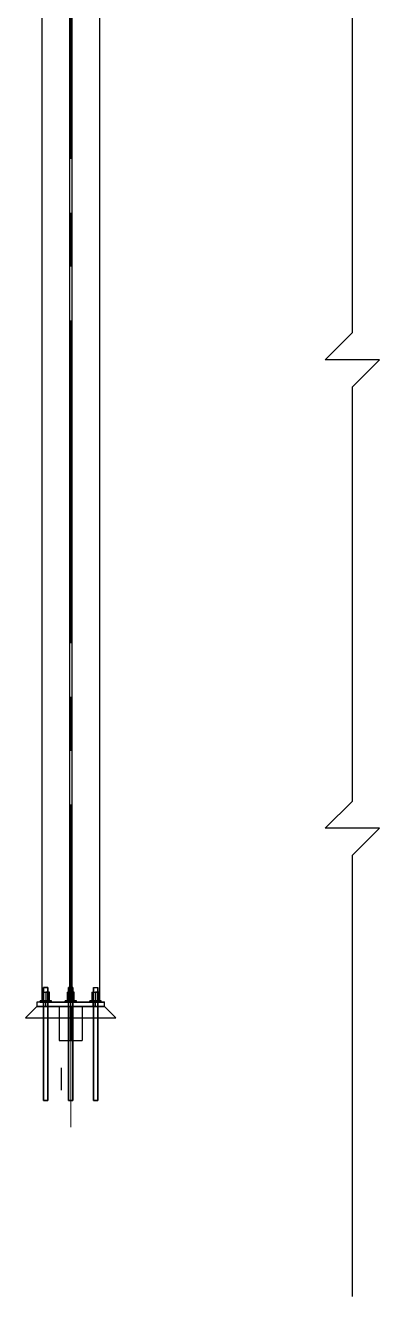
# Model space of a CAD drawing. Header units: metres. Extents: x 0 to 63075, y 0 to 44550.
# Drawn here: x 42151 to 43716, y 9912 to 15538 of the extents above; entities that cross this region are included whole.
import ezdxf

# ---------------------------------------------------------------- set-up
doc = ezdxf.new("R2010")
doc.units = ezdxf.units.M
doc.header["$LTSCALE"] = 75
doc.linetypes.add('CENTER2', pattern=[28.575, 19.05, -3.175, 3.175, -3.175])
for name, color, linetype in [('SC1', 7, 'CENTER2'), ('SDM', 7, 'Continuous'), ('SL1', 8, 'Continuous')]:
    doc.layers.add(name, color=color, linetype=linetype)

# ---------------------------------------------------------------- blocks, each defined once
blk = doc.blocks.new('A$C916a30d5')
at = {"layer": 'SL1'}
for p, q in [((7394.7, 9396.4), (7394.7, 434)), ((7405.2, 9396.4), (7405.2, 434)), ((7272, 5155), (7272, 440.3)), ((7528, 5155), (7528, 440.3)), ((7405.2, 671.2), (7405.2, 449)), ((7274.2, 478.3), (7305.8, 478.3)), ((7274.2, 478.3), (7274.2, 440.3)), ((7274.2, 478.3), (7305.8, 478.3)), ((7274.2, 478.3), (7274.2, 440.3)), ((7274.2, 478.3), (7305.8, 478.3)), ((7274.2, 478.3), (7274.2, 440.3)), ((7274.2, 478.3), (7305.8, 478.3)), ((7274.2, 478.3), (7274.2, 440.3)), ((7280.1, 478.3), (7280.1, 440.3)), ((7280.1, 478.3), (7280.1, 440.3)), ((7280.1, 478.3), (7280.1, 440.3)), ((7280.1, 478.3), (7280.1, 440.3)), ((7280.5, 500), (7280.5, 478.3)), ((7280.5, 500), (7299.5, 500)), ((7280.5, 500), (7280.5, 478.3)), ((7280.5, 500), (7299.5, 500)), ((7280.5, 0), (7280.5, 500)), ((7299.5, 500), (7280.5, 500)), ((7280.5, 0), (7280.5, 500)), ((7299.5, 500), (7280.5, 500)), ((7280.5, 478.3), (7280.5, 365)), ((7280.5, 478.3), (7280.5, 365)), ((7305.8, 478.3), (7290, 478.3)), ((7290, 478.3), (7290, 440.3)), ((7305.8, 478.3), (7290, 478.3)), ((7290, 478.3), (7290, 440.3)), ((7290, 478.3), (7290, 440.3)), ((7290, 478.3), (7290, 440.3)), ((7299.5, 500), (7299.5, 478.3)), ((7299.5, 500), (7299.5, 478.3)), ((7299.5, 0), (7299.5, 500)), ((7299.5, 0), (7299.5, 500)), ((7299.5, 478.3), (7299.5, 365)), ((7299.5, 478.3), (7299.5, 365)), ((7299.9, 478.3), (7299.9, 440.3)), ((7299.9, 478.3), (7299.9, 440.3)), ((7299.9, 478.3), (7299.9, 440.3)), ((7299.9, 478.3), (7299.9, 440.3)), ((7305.8, 440.3), (7305.8, 478.3)), ((7305.8, 440.3), (7305.8, 478.3)), ((7305.8, 440.3), (7305.8, 478.3)), ((7305.8, 440.3), (7305.8, 478.3)), ((7384.2, 478.3), (7415.8, 478.3)), ((7384.2, 478.3), (7384.2, 440.3)), ((7384.2, 478.3), (7415.8, 478.3)), ((7384.2, 478.3), (7384.2, 440.3)), ((7384.2, 478.3), (7415.8, 478.3)), ((7384.2, 478.3), (7384.2, 440.3)), ((7384.2, 478.3), (7415.8, 478.3)), ((7384.2, 478.3), (7384.2, 440.3)), ((7390.1, 478.3), (7390.1, 440.3)), ((7390.1, 478.3), (7390.1, 440.3)), ((7390.1, 478.3), (7390.1, 440.3)), ((7390.1, 478.3), (7390.1, 440.3)), ((7390.5, 500), (7390.5, 478.3)), ((7390.5, 500), (7409.5, 500)), ((7390.5, 500), (7390.5, 478.3)), ((7390.5, 500), (7409.5, 500)), ((7390.5, 0), (7390.5, 500)), ((7409.5, 500), (7390.5, 500)), ((7390.5, 0), (7390.5, 500)), ((7409.5, 500), (7390.5, 500)), ((7390.5, 478.3), (7390.5, 365)), ((7390.5, 478.3), (7390.5, 365)), ((7415.8, 478.3), (7400, 478.3)), ((7400, 478.3), (7400, 440.3)), ((7415.8, 478.3), (7400, 478.3)), ((7400, 478.3), (7400, 440.3)), ((7400, 478.3), (7400, 440.3)), ((7400, 478.3), (7400, 440.3)), ((7409.5, 500), (7409.5, 478.3)), ((7409.5, 500), (7409.5, 478.3)), ((7409.5, 0), (7409.5, 500)), ((7409.5, 0), (7409.5, 500)), ((7409.5, 478.3), (7409.5, 365)), ((7409.5, 478.3), (7409.5, 365)), ((7409.9, 478.3), (7409.9, 440.3)), ((7409.9, 478.3), (7409.9, 440.3)), ((7409.9, 478.3), (7409.9, 440.3)), ((7409.9, 478.3), (7409.9, 440.3)), ((7415.8, 440.3), (7415.8, 478.3)), ((7415.8, 440.3), (7415.8, 478.3)), ((7415.8, 440.3), (7415.8, 478.3)), ((7415.8, 440.3), (7415.8, 478.3)), ((7494.2, 478.3), (7525.8, 478.3)), ((7494.2, 478.3), (7494.2, 440.3)), ((7494.2, 478.3), (7525.8, 478.3)), ((7494.2, 478.3), (7494.2, 440.3)), ((7494.2, 478.3), (7525.8, 478.3)), ((7494.2, 478.3), (7494.2, 440.3)), ((7494.2, 478.3), (7525.8, 478.3)), ((7494.2, 478.3), (7494.2, 440.3)), ((7500.1, 478.3), (7500.1, 440.3)), ((7500.1, 478.3), (7500.1, 440.3)), ((7500.1, 478.3), (7500.1, 440.3)), ((7500.1, 478.3), (7500.1, 440.3)), ((7500.5, 500), (7500.5, 478.3)), ((7500.5, 500), (7519.5, 500)), ((7500.5, 500), (7500.5, 478.3)), ((7500.5, 500), (7519.5, 500)), ((7500.5, 0), (7500.5, 500)), ((7500.5, 500), (7519.5, 500)), ((7500.5, 0), (7500.5, 500)), ((7500.5, 500), (7519.5, 500)), ((7500.5, 478.3), (7500.5, 365)), ((7500.5, 478.3), (7500.5, 365)), ((7525.8, 478.3), (7510, 478.3)), ((7510, 478.3), (7510, 440.3)), ((7525.8, 478.3), (7510, 478.3)), ((7510, 478.3), (7510, 440.3)), ((7510, 478.3), (7510, 440.3)), ((7510, 478.3), (7510, 440.3)), ((7519.5, 500), (7519.5, 478.3)), ((7519.5, 500), (7519.5, 478.3)), ((7519.5, 0), (7519.5, 500)), ((7519.5, 0), (7519.5, 500)), ((7519.5, 478.3), (7519.5, 365)), ((7519.5, 478.3), (7519.5, 365)), ((7519.9, 478.3), (7519.9, 440.3)), ((7519.9, 478.3), (7519.9, 440.3)), ((7519.9, 478.3), (7519.9, 440.3)), ((7519.9, 478.3), (7519.9, 440.3)), ((7528, 455), (7523.1, 450.9)), ((7525.8, 440.3), (7525.8, 478.3)), ((7525.8, 440.3), (7525.8, 478.3)), ((7525.8, 440.3), (7525.8, 478.3)), ((7525.8, 440.3), (7525.8, 478.3)), ((7250, 415), (7200, 365)), ((7250, 415), (7200, 365)), ((7550, 434), (7250, 434)), ((7250, 434), (7250, 415)), ((7550, 434), (7250, 434)), ((7250, 434), (7250, 415)), ((7550, 415), (7250, 415)), ((7250, 415), (7550, 415)), ((7550, 415), (7250, 415)), ((7250, 415), (7550, 415)), ((7315, 440.3), (7265, 440.3)), ((7265, 440.3), (7265, 434)), ((7315, 440.3), (7265, 440.3)), ((7265, 440.3), (7265, 434)), ((7265, 434), (7265, 440.3)), ((7265, 440.3), (7315, 440.3)), ((7265, 434), (7265, 440.3)), ((7265, 440.3), (7315, 440.3)), ((7265, 434), (7315, 434)), ((7265, 434), (7315, 434)), ((7265, 434), (7315, 434)), ((7265, 434), (7315, 434)), ((7272, 440.3), (7272, 434)), ((7272, 434), (7528, 434)), ((7274.2, 440.3), (7305.8, 440.3)), ((7274.2, 440.3), (7305.8, 440.3)), ((7274.2, 440.3), (7305.8, 440.3)), ((7274.2, 440.3), (7305.8, 440.3)), ((7279.9, 434), (7279.9, 440.3)), ((7279.9, 434), (7279.9, 440.3)), ((7279.9, 434), (7279.9, 440.3)), ((7279.9, 434), (7279.9, 440.3)), ((7279.9, 415), (7279.9, 434)), ((7279.9, 415), (7279.9, 434)), ((7279.9, 415), (7279.9, 434)), ((7279.9, 415), (7279.9, 434)), ((7280.1, 440.3), (7281.1, 440.3)), ((7280.3, 440.3), (7280.1, 440.3)), ((7280.1, 440.3), (7281.1, 440.3)), ((7280.3, 440.3), (7280.1, 440.3)), ((7280.1, 440.3), (7281.1, 440.3)), ((7281.1, 440.3), (7280.1, 440.3)), ((7280.1, 440.3), (7281.1, 440.3)), ((7281.1, 440.3), (7280.1, 440.3)), ((7281.1, 440.3), (7280.3, 440.3)), ((7281.1, 440.3), (7280.3, 440.3)), ((7290, 434), (7290, 440.3)), ((7290, 434), (7290, 440.3)), ((7290, 434), (7290, 440.3)), ((7290, 434), (7290, 440.3)), ((7290, 415), (7290, 434)), ((7290, 415), (7290, 434)), ((7290, 415), (7290, 434)), ((7290, 415), (7290, 434)), ((7299.9, 440.3), (7298.9, 440.3)), ((7298.9, 440.3), (7299.9, 440.3)), ((7299.9, 440.3), (7298.9, 440.3)), ((7298.9, 440.3), (7299.9, 440.3)), ((7299.9, 440.3), (7298.9, 440.3)), ((7298.9, 440.3), (7299.9, 440.3)), ((7299.9, 440.3), (7298.9, 440.3)), ((7298.9, 440.3), (7299.9, 440.3)), ((7300.1, 434), (7300.1, 440.3)), ((7300.1, 434), (7300.1, 440.3)), ((7300.1, 434), (7300.1, 440.3)), ((7300.1, 434), (7300.1, 440.3)), ((7300.1, 415), (7300.1, 434)), ((7300.1, 415), (7300.1, 434)), ((7300.1, 415), (7300.1, 434)), ((7300.1, 415), (7300.1, 434)), ((7315, 434), (7315, 440.3)), ((7315, 434), (7315, 440.3)), ((7315, 434), (7315, 440.3)), ((7315, 434), (7315, 440.3)), ((7451, 415), (7349, 415)), ((7349, 415), (7349, 265)), ((7451, 415), (7349, 415)), ((7349, 415), (7349, 265)), ((7425, 440.3), (7375, 440.3)), ((7375, 440.3), (7375, 434)), ((7425, 440.3), (7375, 440.3)), ((7375, 440.3), (7375, 434)), ((7375, 434), (7375, 440.3)), ((7375, 440.3), (7425, 440.3)), ((7375, 434), (7375, 440.3)), ((7375, 440.3), (7425, 440.3)), ((7375, 434), (7425, 434)), ((7375, 434), (7425, 434)), ((7375, 434), (7425, 434)), ((7375, 434), (7425, 434)), ((7384.2, 440.3), (7415.8, 440.3)), ((7384.2, 440.3), (7415.8, 440.3)), ((7384.2, 440.3), (7415.8, 440.3)), ((7384.2, 440.3), (7415.8, 440.3)), ((7389.9, 434), (7389.9, 440.3)), ((7389.9, 434), (7389.9, 440.3)), ((7389.9, 434), (7389.9, 440.3)), ((7389.9, 434), (7389.9, 440.3)), ((7389.9, 415), (7389.9, 434)), ((7389.9, 415), (7389.9, 434)), ((7389.9, 415), (7389.9, 434)), ((7389.9, 415), (7389.9, 434)), ((7390.1, 440.3), (7391.1, 440.3)), ((7390.3, 440.3), (7390.1, 440.3)), ((7390.1, 440.3), (7391.1, 440.3)), ((7390.3, 440.3), (7390.1, 440.3)), ((7390.1, 440.3), (7391.1, 440.3)), ((7391.1, 440.3), (7390.1, 440.3)), ((7390.1, 440.3), (7391.1, 440.3)), ((7391.1, 440.3), (7390.1, 440.3)), ((7391.1, 440.3), (7390.3, 440.3)), ((7391.1, 440.3), (7390.3, 440.3)), ((7397.1, 415), (7397.1, 265)), ((7397.1, 415), (7397.1, 265)), ((7400, 434), (7400, 440.3)), ((7400, 434), (7400, 440.3)), ((7400, 434), (7400, 440.3)), ((7400, 434), (7400, 440.3)), ((7400, 415), (7400, 434)), ((7400, 415), (7400, 434)), ((7400, 415), (7400, 434)), ((7400, 415), (7400, 434)), ((7402.9, 415), (7402.9, 265)), ((7402.9, 415), (7402.9, 265)), ((7405.2, 449), (7420.2, 434)), ((7409.9, 440.3), (7408.9, 440.3)), ((7408.9, 440.3), (7409.9, 440.3)), ((7409.9, 440.3), (7408.9, 440.3)), ((7408.9, 440.3), (7409.9, 440.3)), ((7409.9, 440.3), (7408.9, 440.3)), ((7408.9, 440.3), (7409.9, 440.3)), ((7409.9, 440.3), (7408.9, 440.3)), ((7408.9, 440.3), (7409.9, 440.3)), ((7410.1, 434), (7410.1, 440.3)), ((7410.1, 434), (7410.1, 440.3)), ((7410.1, 434), (7410.1, 440.3)), ((7410.1, 434), (7410.1, 440.3)), ((7410.1, 415), (7410.1, 434)), ((7410.1, 415), (7410.1, 434)), ((7410.1, 415), (7410.1, 434)), ((7410.1, 415), (7410.1, 434)), ((7420.2, 434), (7550, 434)), ((7425, 434), (7425, 440.3)), ((7425, 434), (7425, 440.3)), ((7425, 434), (7425, 440.3)), ((7425, 434), (7425, 440.3)), ((7451, 415), (7451, 365)), ((7451, 415), (7451, 365)), ((7535, 440.3), (7485, 440.3)), ((7485, 440.3), (7485, 434)), ((7535, 440.3), (7485, 440.3)), ((7485, 440.3), (7485, 434)), ((7485, 434), (7485, 440.3)), ((7485, 440.3), (7535, 440.3)), ((7485, 434), (7485, 440.3)), ((7485, 440.3), (7535, 440.3)), ((7485, 434), (7535, 434)), ((7485, 434), (7535, 434)), ((7485, 434), (7535, 434)), ((7485, 434), (7535, 434)), ((7494.2, 440.3), (7525.8, 440.3)), ((7494.2, 440.3), (7525.8, 440.3)), ((7494.2, 440.3), (7525.8, 440.3)), ((7494.2, 440.3), (7525.8, 440.3)), ((7499.9, 434), (7499.9, 440.3)), ((7499.9, 434), (7499.9, 440.3)), ((7499.9, 434), (7499.9, 440.3)), ((7499.9, 434), (7499.9, 440.3)), ((7499.9, 415), (7499.9, 434)), ((7499.9, 415), (7499.9, 434)), ((7499.9, 415), (7499.9, 434)), ((7499.9, 415), (7499.9, 434)), ((7500.1, 440.3), (7501.1, 440.3)), ((7500.3, 440.3), (7500.1, 440.3)), ((7500.1, 440.3), (7501.1, 440.3)), ((7500.3, 440.3), (7500.1, 440.3)), ((7500.1, 440.3), (7501.1, 440.3)), ((7501.1, 440.3), (7500.1, 440.3)), ((7500.1, 440.3), (7501.1, 440.3)), ((7501.1, 440.3), (7500.1, 440.3)), ((7501.1, 440.3), (7500.3, 440.3)), ((7501.1, 440.3), (7500.3, 440.3)), ((7510, 434), (7510, 440.3)), ((7510, 434), (7510, 440.3)), ((7510, 434), (7510, 440.3)), ((7510, 434), (7510, 440.3)), ((7510, 415), (7510, 434)), ((7510, 415), (7510, 434)), ((7510, 415), (7510, 434)), ((7510, 415), (7510, 434)), ((7519.9, 440.3), (7518.9, 440.3)), ((7518.9, 440.3), (7519.9, 440.3)), ((7519.9, 440.3), (7518.9, 440.3)), ((7518.9, 440.3), (7519.9, 440.3)), ((7519.9, 440.3), (7518.9, 440.3)), ((7518.9, 440.3), (7519.9, 440.3)), ((7519.9, 440.3), (7518.9, 440.3)), ((7518.9, 440.3), (7519.9, 440.3)), ((7520.1, 434), (7520.1, 440.3)), ((7520.1, 434), (7520.1, 440.3)), ((7520.1, 434), (7520.1, 440.3)), ((7520.1, 434), (7520.1, 440.3)), ((7520.1, 415), (7520.1, 434)), ((7520.1, 415), (7520.1, 434)), ((7520.1, 415), (7520.1, 434)), ((7520.1, 415), (7520.1, 434)), ((7528, 434), (7528, 440.3)), ((7535, 434), (7535, 440.3)), ((7535, 434), (7535, 440.3)), ((7535, 434), (7535, 440.3)), ((7535, 434), (7535, 440.3)), ((7550, 434), (7550.2, 434)), ((7550, 415), (7550, 434)), ((7550, 415), (7550, 434)), ((7600, 365), (7550, 415)), ((7600, 365), (7550, 415)), ((7200, 365), (7600, 365)), ((7200, 365), (7600, 365)), ((7280.5, 365), (7280.5, 0)), ((7280.5, 365), (7280.5, 0)), ((7299.5, 365), (7299.5, 0)), ((7299.5, 365), (7299.5, 0)), ((7349, 365), (7349, 265)), ((7349, 365), (7349, 265)), ((7390.5, 365), (7390.5, 0)), ((7390.5, 365), (7390.5, 0)), ((7409.5, 365), (7409.5, 0)), ((7409.5, 365), (7409.5, 0)), ((7451, 365), (7451, 265)), ((7451, 365), (7451, 265)), ((7500.5, 365), (7500.5, 0)), ((7500.5, 365), (7500.5, 0)), ((7519.5, 365), (7519.5, 0)), ((7519.5, 365), (7519.5, 0)), ((7349, 265), (7390.5, 265)), ((7349, 265), (7390.5, 265)), ((7390.5, 265), (7409.5, 265)), ((7390.5, 265), (7409.5, 265)), ((7409.5, 265), (7451, 265)), ((7409.5, 265), (7451, 265)), ((7360, 44.6), (7360, 144.6)), ((7360, 44.6), (7360, 144.6)), ((7280.5, 0), (7281.8, 0)), ((7280.5, 0), (7281.8, 0)), ((7299.5, 0), (7280.5, 0)), ((7299.5, 0), (7280.5, 0)), ((7281.8, 0), (7299.5, 0)), ((7281.8, 0), (7299.5, 0)), ((7390.5, 0), (7391.8, 0)), ((7390.5, 0), (7391.8, 0)), ((7409.5, 0), (7390.5, 0)), ((7409.5, 0), (7390.5, 0)), ((7391.8, 0), (7409.5, 0)), ((7391.8, 0), (7409.5, 0)), ((7500.5, 0), (7519.5, 0)), ((7500.5, 0), (7519.5, 0)), ((7519.5, 0), (7500.5, 0)), ((7519.5, 0), (7500.5, 0)), ((7518.2, 0), (7501.8, 0)), ((7518.2, 0), (7501.8, 0))]:
    blk.add_line(p, q, dxfattribs=at)

msp = doc.modelspace()

# ---------------------------------------------------------------- linework, layer by layer
at = {"layer": 'SC1', "lineweight": 0}
msp.add_line((42350.5, 10661.1), (42350.5, 22305.9), dxfattribs=at)
at = {"layer": 'SDM', "extrusion": (0, 1, 0)}
for p, q in [((43595.8, 14178.6), (43595.8, 16012)), ((43595.8, 12105.2), (43595.8, 13938.6)), ((43595.8, 9911.8), (43595.8, 11865.2))]:
    msp.add_line(p, q, dxfattribs=at)
at = {"layer": 'SDM'}
for p, q in [((43475.8, 14058.6), (43595.8, 14178.6)), ((43715.8, 14058.6), (43475.8, 14058.6)), ((43595.8, 13938.6), (43715.8, 14058.6)), ((43475.8, 11985.2), (43595.8, 12105.2)), ((43715.8, 11985.2), (43475.8, 11985.2)), ((43595.8, 11865.2), (43715.8, 11985.2))]:
    msp.add_line(p, q, dxfattribs=at)

# ---------------------------------------------------------------- block references
msp.add_blockref('A$C916a30d5', (34950.5, 10780.4), dxfattribs=at)

doc.saveas('drawing.dxf')
